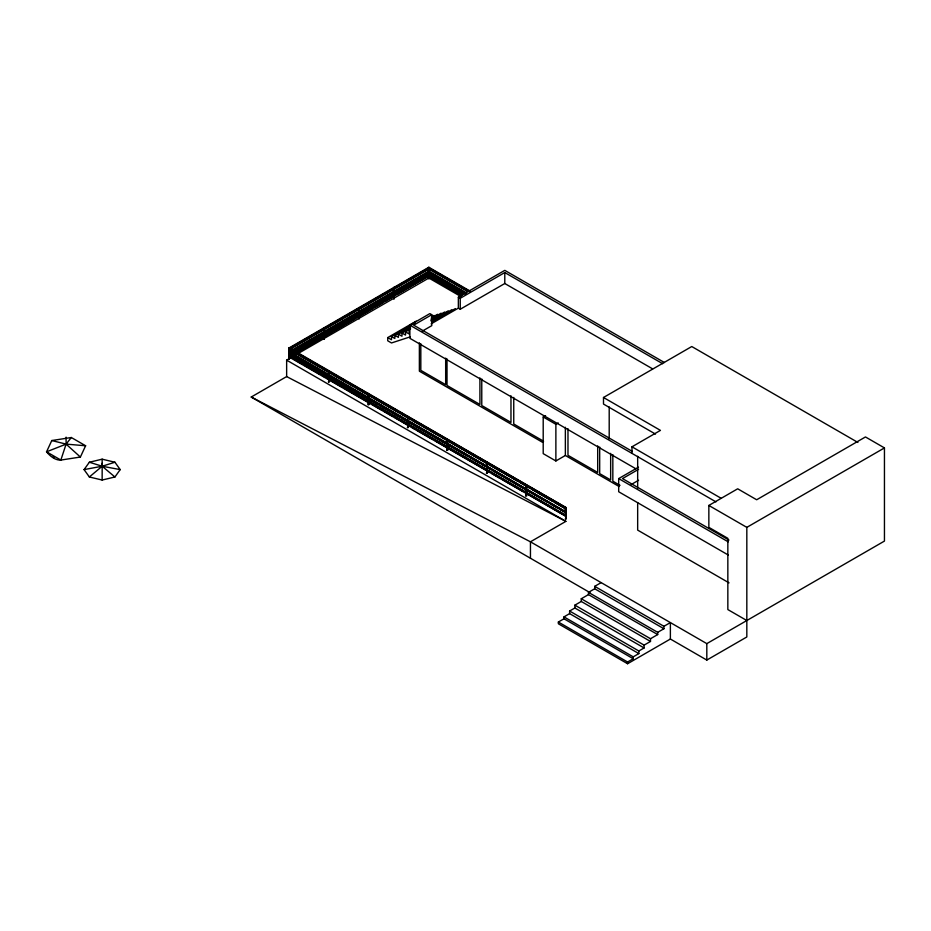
<?xml version="1.0" encoding="UTF-8"?>
<svg xmlns="http://www.w3.org/2000/svg" width="931" height="931" viewBox="0 0 931 931"><rect width="100%" height="100%" fill="white"/><g stroke="black" fill="none" stroke-linecap="round" stroke-linejoin="round"><path stroke-width="1.4" d="M102.142 480.035L114.92 476.986L120.204 469.608L114.92 462.23L102.142 459.181L89.364 462.23L84.081 469.608L89.364 476.986L102.142 480.035L102.177 463.219M53.975 457.633L53.114 456.912M66.089 437.151L66.089 444.122L60.852 460.065A20.145 11.638 60 0 1 46.55 451.814L51.787 440.538L71.315 437.512L85.617 445.763L80.38 457.04L60.852 460.065L46.55 451.814L66.089 444.122L85.617 445.763M51.787 440.538L66.089 444.122L71.315 437.512M89.364 476.986L102.177 466.233L114.92 462.23M289.774 349.474L289.308 359.343L288.831 348.101L428.842 267.267L469.457 290.705M289.308 348.38L429.319 267.534L429.319 278.497L428.376 278.497L428.376 267.534L470.236 291.706M290.553 348.392L293.056 346.949M295.569 345.506L343.178 318.018M345.68 316.563L354.455 311.501M356.957 310.058L427.12 269.548M429.319 268.826L289.308 349.777L565.78 508.861L554.492 502.333M290.553 352.29L296.814 348.683M299.328 347.228L303.087 345.064M305.589 343.609L314.364 338.547M316.866 337.103L325.641 332.041M328.143 330.598L387.028 296.593M389.53 295.15L398.305 290.088M400.807 288.645L427.12 273.446M565.78 512.737L289.308 353.664L429.319 272.748M296.814 352.162L354.455 318.891M356.957 317.436L371.993 308.766M374.495 307.311L383.269 302.249M385.771 300.806L393.289 296.465M397.048 294.289L427.12 276.938M589.986 592.616L251.219 397.037L286.643 376.578L286.643 360.146L428.854 278.032L461.217 296.721M323.709 329.33L324.186 339.198L324.186 327.689M359.075 319.054L359.075 307.544M393.964 298.909L393.964 287.411L393.964 298.909L393.487 289.052M328.794 370.631L328.794 382.141M410.292 336.836L391.486 342.957L387.727 340.793L387.727 337.592L416.204 321.148M635.861 468.782L409.873 338.314L409.873 325.163L429.878 313.607L431.775 314.701L431.775 325.664L422.115 331.238M431.123 323.86L458.355 308.126L458.355 297.175L504.788 270.362L664.443 362.543M387.727 337.592L391.486 339.757L391.486 336.557L415.005 322.976M391.486 336.557L394.849 338.5L394.849 335.311L409.71 326.734M431.775 314.701L413.667 325.163L632.126 451.291M458.355 297.175L460.251 298.269L504.788 272.55L662.651 363.695M394.849 335.311L398.41 337.359L398.41 334.171L409.547 327.735M398.41 334.171L401.971 336.219L401.971 333.03L410.629 328.026M401.971 333.03L405.532 335.079L405.532 331.878L410.478 329.027M431.53 316.877L433.997 315.446M431.367 317.878L437.558 314.306M431.216 318.879L441.119 313.165M431.065 319.88L444.681 312.013M430.902 320.881L448.242 310.873M431.996 321.172L451.803 309.732M328.329 381.873L329.271 381.873M431.833 322.173L455.364 308.592M458.355 308.126L460.251 309.232L504.788 283.513L652.631 368.874M368.769 404.671L368.292 393.441L367.826 404.671L368.769 404.671L368.769 395.081M407.79 416.238L407.79 427.748M407.324 427.48L408.267 427.48M446.822 450.278L447.287 439.048L446.822 450.278L447.764 450.278L447.764 440.689M619.103 486.506L565.361 455.48L555.877 460.961L543.204 453.641L543.204 416.972L545.566 415.61M486.785 461.846L486.785 473.355L487.262 463.487M487.262 462.125L486.785 473.355M543.204 416.972L555.877 424.292L558.239 422.918M655.494 434.09L603.497 404.066L603.497 397.49L691.768 346.53L857.917 442.458M486.319 473.088L487.262 473.088M525.806 495.886L526.283 484.655L525.806 495.886L526.76 495.886L526.76 486.296M631.974 453.385L631.974 446.81L660.451 430.378L603.497 397.49M565.78 518.963L565.303 507.732L565.78 518.963L566.257 507.732L288.831 348.101M728.228 554.992L618.684 491.754L618.684 478.592L638.491 467.164M638.573 469.305L622.49 478.592L728.95 540.061M565.303 518.683L566.257 518.683M286.643 360.146L565.885 521.36L530.449 541.807L251.219 397.037M631.148 484.551L638.573 480.268M746.825 620.523L727.844 609.572L727.844 538.327L708.852 527.365L708.852 505.452L737.689 488.798L756.67 499.761L865.469 436.953L884.45 447.916L884.45 541.074L706.815 643.624L530.449 541.807L530.449 558.251M594.7 586.344L663.931 626.307L663.931 628.739L594.7 588.764L594.7 586.344L601.147 582.62M588.462 592.372L657.693 632.335L657.693 634.57L588.462 594.606L588.462 592.372L594.7 588.764M581.27 598.761L650.501 638.724L650.501 641.436L581.27 601.461L581.27 598.761L588.462 594.606M574.869 605.162L644.101 645.125L644.101 647.953L574.869 607.99L574.869 605.162L581.27 601.461M569.609 611.027L638.841 650.99L638.841 653.597L569.609 613.622L569.609 611.027L574.869 607.99M563.988 616.881L633.22 656.844L633.22 658.741L563.988 618.778L563.988 616.881L569.609 613.622M884.45 447.916L746.825 527.365L746.825 636.967L706.815 660.067L670.378 639.027L627.587 663.733L558.356 623.77L558.356 622.024L563.988 618.778M663.931 626.307L670.378 622.595L670.378 639.027M657.693 632.335L663.931 628.739M650.501 638.724L657.693 634.57M644.101 645.125L650.501 641.436M638.841 650.99L644.101 647.953M633.22 656.844L638.841 653.597M558.356 622.024L627.587 661.999L633.22 658.741M84.081 469.608L102.177 466.233L120.204 469.608M89.364 462.23L102.177 466.233L114.92 476.986M286.643 376.578L565.885 521.36M430.576 269.548L466.943 290.553M428.376 268.826L467.723 291.543M465.686 292.45L429.319 271.456L289.308 352.255L565.303 511.608L289.308 351.732L428.376 271.445L466.466 293.451M430.576 273.47L434.335 275.634M436.848 277.089L445.623 282.151M448.137 283.606L463.184 292.287M428.376 272.725L465.221 294.01M463.184 294.394L429.319 274.843L289.308 355.723L565.303 515.076L289.308 355.211L428.376 274.924L462.707 294.673M438.105 281.209L428.842 276.414L461.45 295.232M440.607 282.652L449.382 287.714M451.896 289.169L461.927 294.964M428.376 276.204L289.308 357.132L565.78 516.205L525.631 493.034M631.974 446.81L720.966 498.19M409.873 325.163L715.951 501.867M708.852 505.452L746.825 527.365M405.532 331.878L409.093 333.938L409.093 330.738M618.684 478.592L728.228 541.842M543.576 441.213L513.749 423.989L513.749 397.409M619.999 485.342L612.831 481.199L612.831 454.607M542.633 442.353L419.369 371.19L419.369 342.783M323.709 327.968L324.186 339.198M729.043 582.864L637.665 530.111L637.665 502.589M566.257 507.732L289.308 347.833L289.308 359.343M289.774 349.509L319.892 366.895M322.394 368.339L331.18 373.412M333.682 374.856L348.741 383.549M351.255 385.003L353.757 386.446M356.27 387.901L371.329 396.583M373.831 398.037L398.922 412.526M401.436 413.969L410.21 419.043M412.724 420.486L421.51 425.56M424.012 427.015L427.783 429.179M430.285 430.634L439.071 435.696M441.585 437.151L444.087 438.594M446.601 440.049L461.648 448.742M464.162 450.185L518.113 481.339M520.615 482.782L529.402 487.856M531.904 489.299L551.978 500.89M289.774 353.384L298.56 358.458M301.074 359.913L321.137 371.492M323.651 372.947L377.602 404.089M380.104 405.544L388.89 410.606M391.392 412.061L400.179 417.135M402.692 418.578L411.467 423.652M413.981 425.095L467.921 456.237M470.434 457.691L479.221 462.765M481.723 464.208L485.493 466.384M487.995 467.828L490.509 469.282M493.023 470.725L501.797 475.799M504.311 477.242L546.962 501.879M549.476 503.322L558.251 508.396M560.765 509.839L564.523 512.015M293.544 359.029L302.319 364.102M304.833 365.546L319.892 374.239M322.394 375.693L324.907 377.136M327.409 378.591L342.468 387.273M344.982 388.727L370.073 403.216M372.575 404.659L381.361 409.733M383.875 411.176L392.649 416.25M395.163 417.705L398.922 419.869M401.436 421.324L410.21 426.386M412.724 427.841L415.238 429.284M417.74 430.739L432.799 439.432M435.312 440.875L489.252 472.029M491.766 473.472L500.541 478.546M503.054 479.989L523.129 491.58M66.089 444.122L80.38 457.04M102.142 459.181L102.177 466.233M706.815 643.624L706.815 660.067M637.665 456.283L637.665 488.112M627.587 661.999L627.587 663.733M610.655 453.362L610.655 479.942L599.68 473.611L599.68 447.02M609.2 406.963L609.2 438.792M597.69 445.879L597.69 472.459L567.98 455.306L567.98 428.714M565.361 427.271L565.361 455.48M555.877 424.292L555.877 460.961M510.968 395.803L510.968 422.395L481.769 405.532L481.769 378.952M504.788 272.55L504.788 283.513M479.919 377.881L479.919 404.461L447.02 385.469L447.02 358.889M460.251 298.269L460.251 309.232M445.67 358.109L445.67 384.689L420.824 370.352L420.824 343.76M428.842 267.267L428.842 278.776"/></g></svg>
